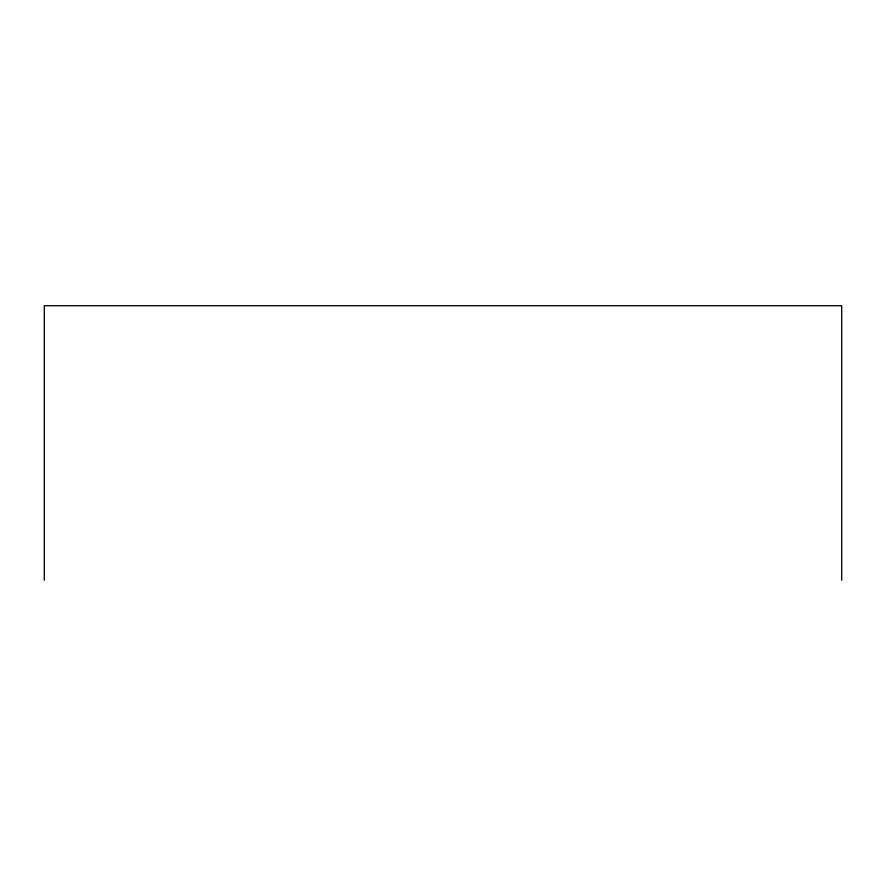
<?xml version="1.0" encoding="UTF-8"?>
<svg xmlns="http://www.w3.org/2000/svg" width="886" height="886" viewBox="0 0 886 886"><rect width="100%" height="100%" fill="white"/><g stroke="black" fill="none" stroke-linecap="round" stroke-linejoin="round"><path stroke-width="1.33" d="M841.7 580.286L841.7 305.714L44.3 305.714L44.3 580.286"/></g></svg>
